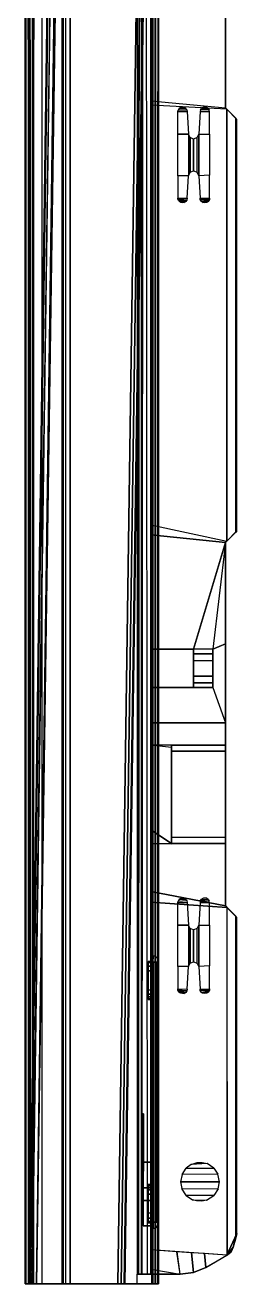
# Model space of a CAD drawing. Header units: inches. Extents: x 0 to 232, y 0 to 395.
# Drawn here: x 0 to 33.3, y 0 to 197.4 of the extents above; entities that cross this region are included whole.
import ezdxf

# ---------------------------------------------------------------- set-up
doc = ezdxf.new("R2010")
doc.units = ezdxf.units.IN
doc.header["$MEASUREMENT"] = 0
doc.layers.add('Layer1', color=4, linetype='CONTINUOUS')

msp = doc.modelspace()

# ---------------------------------------------------------------- linework, layer by layer
at = {"layer": 'Layer1'}
for p, q in [((15.67, 0, 329.05), (0.67, 0, 329.05)), ((0.67, 0, 329.05), (0.67, 0, 346.85)), ((0.67, 0, 346.85), (15.67, 0, 346.85)), ((15.67, 0, 346.85), (15.67, 0, 329.05))]:
    msp.add_line(p, q, dxfattribs=at)
for points in [[(0, 390.2, 6.95), (0, 390.2, 0.65), (0, 0, 0.65), (0, 0, 6.95)], [(0, 0, 0.65), (0.18, 0, 0.21), (0.19, 390.2, 0.19), (0, 390.2, 0.65)], [(0.19, 390.2, 0.19), (0.44, 390.2, 0.03), (0.5, 0, 0.02), (0.18, 0, 0.21)], [(0.5, 0, 0.02), (0.87, 0, 0.04), (0.8, 390.2, 0.02), (0.44, 390.2, 0.03)], [(0.64, 390.2, 34.67), (5.84, 390.2, 186.2), (5.84, 0, 186.2), (0.64, 0, 34.87)], [(0.82, 0, 347.4), (0.67, 0, 346.85), (6.07, 390.4, 346.85), (6.22, 390.4, 347.4)], [(6.07, 390.4, 346.85), (6.07, 390.4, 329.05), (0.67, 0, 329.05), (0.67, 0, 346.85)], [(6.21, 390.4, 328.5), (6.07, 390.4, 329.05), (0.67, 0, 329.05), (0.82, 0, 328.51)], [(0.8, 390.2, 0.02), (1.12, 390.2, 0.2), (1.11, 0, 0.19), (0.87, 0, 0.04)], [(6.61, 390.4, 347.8), (6.22, 390.4, 347.4), (0.82, 0, 347.4), (1.18, 0, 347.78)], [(1.01, 0, 328.25), (0.82, 0, 328.51), (6.21, 390.4, 328.5), (6.61, 390.4, 328.1)], [(7.17, 390.4, 327.95), (6.61, 390.4, 328.1), (1.01, 0, 328.25), (1.77, 0, 327.95)], [(1.11, 0, 0.19), (1.3, 0, 0.65), (1.3, 390.2, 0.65), (1.12, 390.2, 0.2)], [(1.77, 0, 347.95), (1.18, 0, 347.78), (6.61, 390.4, 347.8), (7.17, 390.4, 347.95)], [(1.35, 390.2, 6.95), (1.3, 390.2, 0.64), (1.3, 0, 0.64), (1.3, 0, 6.95)], [(1.3, 0, 6.95), (2.7, 0, 6.95), (2.7, 390.2, 6.95), (1.35, 390.2, 6.95)], [(6, 0, 190.94), (5.84, 0, 186.2), (5.84, 390.2, 186.2), (6, 390.2, 190.94)], [(6.34, 0, 191.69), (6, 0, 190.94), (6, 390.2, 190.94), (6.34, 390.2, 191.69)], [(7.1, 390.2, 192), (6.34, 390.2, 191.69), (6.34, 0, 191.69), (7.1, 0, 192)], [(18.3, 379, 24), (18.3, 379, 9.8), (18.3, 1.5, 9.8), (18.3, 1.5, 24)], [(19.97, 374, 347.95), (7.17, 374, 347.95), (1.77, 0, 347.95), (14.57, 0, 347.95)], [(1.77, 0, 327.95), (14.57, 0, 327.95), (19.97, 374, 327.95), (7.28, 374, 327.95)], [(19.9, 374, 192), (7.1, 373.95, 192), (7.1, 0, 192), (19.9, 0, 192)], [(14.57, 0, 347.95), (15.13, 0, 347.8), (20.52, 374, 347.8), (19.97, 374, 347.95)], [(15.12, 0, 328.1), (14.57, 0, 327.95), (19.97, 374, 327.95), (20.5, 374, 328.09)], [(20.5, 374, 328.09), (20.92, 374, 328.5), (15.52, 0, 328.5), (15.12, 0, 328.1)], [(20.52, 374, 347.8), (20.92, 374, 347.4), (15.52, 0, 347.4), (15.13, 0, 347.8)], [(15.52, 0, 347.4), (15.67, 0, 346.85), (21.07, 374, 346.85), (20.92, 374, 347.4)], [(15.52, 0, 328.5), (15.67, 0, 329.05), (21.07, 374, 329.05), (20.92, 374, 328.5)], [(21.07, 374, 346.85), (21.07, 374, 329.05), (15.67, 0, 329.05), (15.67, 0, 346.85)], [(20.1, 374, 24), (18.3, 374, 24), (18.3, 1.5, 24), (20.1, 1.5, 24)], [(19.9, 0, 192), (20.45, 0, 191.85), (20.45, 374, 191.85), (19.9, 374, 192)], [(20.55, 374, 24.12), (20.1, 374, 24), (20.1, 0, 24), (20.54, 0, 24.12)], [(20.45, 374, 191.85), (20.85, 374, 191.45), (20.84, 0, 191.47), (20.45, 0, 191.85)], [(20.86, 0, 24.43), (20.54, 0, 24.12), (20.55, 374, 24.12), (20.88, 374, 24.45)], [(20.84, 0, 191.47), (21, 0, 190.9), (21, 374, 190.9), (20.85, 374, 191.45)], [(21, 374, 24.9), (20.88, 374, 24.45), (20.86, 0, 24.43), (21, 0, 24.9)], [(21, 0, 24.9), (21, 374, 24.9), (21, 374, 190.9), (21, 0, 190.9)], [(18.3, 369.5, 7.6), (17.6, 369.5, 7.6), (17.6, 1.5, 7.6), (18.3, 1.5, 7.6)], [(18, 369.5, 6.71), (17.6, 369.5, 7.6), (17.6, 1.5, 7.6), (17.82, 1.5, 6.9)], [(18, 369.5, 6.71), (17.82, 1.5, 6.9), (18.43, 1.5, 6.46), (18.61, 369.5, 6.42)], [(18.3, 1.5, 7.6), (18.3, 1.5, 9.8), (18.3, 369.5, 9.8), (18.3, 369.5, 7.6)], [(19.18, 1.5, 6.46), (18.43, 1.5, 6.46), (18.61, 369.5, 6.42), (18.93, 369.5, 6.41)], [(19.77, 369.5, 6.9), (18.93, 369.5, 6.41), (19.18, 1.5, 6.46), (19.77, 1.5, 6.9)], [(31.5, 218.5, 7.6), (19.77, 219.19, 6.9), (19.77, 185.5, 6.9), (31.5, 184.37, 7.6)], [(31.5, 219.06, 7.6), (31.5, 218.73, 6.9), (31.5, 184.37, 6.9), (31.5, 184.37, 7.6)], [(31.71, 184.16, 7.6), (19.77, 184.8, 6.9), (19.77, 185.5, 6.9), (31.5, 184.37, 7.6)], [(31.71, 184.16, 7.6), (19.77, 184.8, 6.9), (19.77, 119.02, 6.9), (31.71, 116.46, 7.6)], [(25.43, 184.08, 7.6), (25.5, 183.79, 7.6), (24, 183.75, 7.6), (24.05, 184.02, 7.6)], [(25.7, 180.25, 7.6), (24, 180.25, 7.6), (24, 183.75, 7.6), (25.5, 183.79, 7.6)], [(25.26, 184.3, 7.6), (24.22, 184.28, 7.6), (24.05, 184.02, 7.6), (25.43, 184.08, 7.6)], [(25.26, 184.3, 7.6), (24.96, 184.47, 7.6), (24.55, 184.47, 7.6), (24.22, 184.28, 7.6)], [(29, 183.75, 7.6), (27.5, 183.79, 7.6), (27.3, 180.25, 7.6), (29, 180.25, 7.6)], [(27.58, 184.08, 7.6), (27.5, 183.79, 7.6), (29, 183.75, 7.6), (28.96, 184, 7.6)], [(27.74, 184.3, 7.6), (28.78, 184.28, 7.6), (28.96, 184, 7.6), (27.58, 184.08, 7.6)], [(28.78, 184.28, 7.6), (28.5, 184.46, 7.6), (28.07, 184.48, 7.6), (27.74, 184.3, 7.6)], [(31.5, 184.37, 6.9), (31.59, 184.28, 6.9), (31.71, 184.16, 7.6), (31.5, 184.37, 7.6)], [(31.71, 184.16, 7.6), (33.3, 182.57, 7.02), (33.06, 182.81, 6.36), (31.59, 184.28, 6.9)], [(31.71, 184.16, 7.6), (31.71, 116.46, 7.6), (33.3, 118.05, 7.02), (33.3, 182.57, 7.02)], [(33.3, 182.57, 7.02), (33.06, 182.81, 6.36), (33.06, 117.81, 6.36), (33.3, 118.05, 7.02)], [(25.7, 180.25, 7.6), (25.7, 173.75, 7.6), (24, 173.75, 7.6), (24, 180.25, 7.6)], [(25.95, 179.72, 7.6), (25.7, 180.25, 7.6), (25.7, 173.75, 7.6), (25.95, 174.28, 7.6)], [(25.95, 174.28, 7.6), (26.5, 174.5, 7.6), (26.5, 179.5, 7.6), (25.95, 179.72, 7.6)], [(27.05, 179.72, 7.6), (26.5, 179.5, 7.6), (26.5, 174.5, 7.6), (27.05, 174.28, 7.6)], [(27.3, 173.75, 7.6), (27.05, 174.28, 7.6), (27.05, 179.72, 7.6), (27.3, 180.25, 7.6)], [(27.3, 173.75, 7.6), (27.3, 180.25, 7.6), (29, 180.25, 7.6), (29, 173.84, 7.6)], [(25.7, 173.75, 7.6), (24, 173.75, 7.6), (24, 170.25, 7.6), (25.5, 170.21, 7.6)], [(27.5, 170.21, 7.6), (29, 170.25, 7.6), (29, 173.84, 7.6), (27.3, 173.75, 7.6)], [(25.5, 170.21, 7.6), (25.43, 169.93, 7.6), (24.03, 170.05, 7.6), (24, 170.25, 7.6)], [(25.43, 169.93, 7.6), (25.26, 169.7, 7.6), (24.11, 169.87, 7.6), (24.03, 170.05, 7.6)], [(25.26, 169.7, 7.6), (24.99, 169.54, 7.6), (24.26, 169.68, 7.6), (24.11, 169.87, 7.6)], [(29, 170.25, 7.6), (28.97, 170.03, 7.6), (27.54, 170, 7.6), (27.5, 170.21, 7.6)], [(27.74, 169.7, 7.6), (27.54, 170, 7.6), (28.97, 170.03, 7.6), (28.9, 169.87, 7.6)], [(28.9, 169.87, 7.6), (28.78, 169.72, 7.6), (27.95, 169.56, 7.6), (27.74, 169.7, 7.6)], [(24.99, 169.54, 7.6), (24.75, 169.5, 7.6), (24.46, 169.56, 7.6), (24.26, 169.68, 7.6)], [(28.78, 169.72, 7.6), (28.57, 169.57, 7.6), (28.25, 169.5, 7.6), (27.95, 169.56, 7.6)], [(31.71, 116.46, 7.6), (31.5, 116.25, 7.6), (19.77, 117.44, 6.9), (19.77, 119.02, 6.9)], [(26.5, 99.5, 6.9), (19.77, 99.5, 6.9), (19.77, 117.44, 6.9), (31.5, 116.25, 7.6)], [(31.5, 116.25, 7.6), (31.71, 116.46, 7.6), (31.59, 116.33, 6.9), (31.5, 116.25, 6.9)], [(31.71, 116.46, 7.6), (33.3, 118.05, 7.02), (33.06, 117.81, 6.36), (31.59, 116.33, 6.9)], [(31.5, 116.25, 7.6), (29.5, 99.5, 6.9), (26.5, 99.5, 6.9)], [(29.5, 99.5, 6.9), (31.5, 100.34, 7.6), (31.5, 116.25, 7.6)], [(31.5, 116.25, 7.6), (31.5, 116.25, 6.9), (31.5, 84.77, 6.9), (31.5, 84.44, 7.6)], [(26.5, 93.5, 6.9), (19.77, 93.5, 6.9), (19.77, 99.5, 6.9), (26.5, 99.5, 6.9)], [(26.5, 98.76, 6.9), (26.5, 99.5, 6.9), (26.5, 98.76, 6.1)], [(26.5, 93.5, 6.9), (29.5, 93.5, 6.9), (29.5, 99.5, 6.9), (26.5, 99.5, 6.9)], [(29.5, 98.76, 6.1), (29.5, 99.5, 6.9), (26.5, 99.5, 6.9), (26.5, 98.76, 6.1)], [(26.5, 97.71, 5.8), (26.5, 98.76, 6.1), (26.5, 98.76, 6.9), (26.5, 97.72, 6.89)], [(26.5, 98.76, 6.1), (26.5, 97.71, 5.8), (29.5, 97.71, 5.8), (29.5, 98.76, 6.1)], [(29.5, 93.5, 6.9), (31.5, 87.98, 7.6), (31.5, 100.34, 7.6), (29.5, 99.5, 6.9)], [(29.5, 98.76, 6.9), (29.5, 99.5, 6.9), (29.5, 98.76, 6.1)], [(29.5, 98.76, 6.1), (29.5, 97.71, 5.8), (29.5, 97.71, 6.9), (29.5, 98.76, 6.9)], [(26.5, 95.29, 5.8), (26.5, 95.29, 6.9), (26.5, 97.72, 6.9), (26.5, 97.71, 5.8)], [(26.5, 95.29, 5.8), (26.5, 97.71, 5.8), (29.5, 97.71, 5.8), (29.5, 95.29, 5.8)], [(29.5, 95.29, 5.8), (29.5, 97.71, 5.8), (29.5, 97.71, 6.9), (29.5, 95.29, 6.9)], [(26.5, 95.29, 5.8), (26.5, 94.24, 6.1), (26.5, 94.24, 6.9), (26.5, 95.29, 6.9)], [(26.5, 94.24, 6.1), (26.5, 95.29, 5.8), (29.5, 95.29, 5.8), (29.5, 94.24, 6.1)], [(29.5, 94.24, 6.1), (29.5, 95.29, 5.8), (29.5, 95.29, 6.9), (29.5, 94.24, 6.9)], [(31.5, 87.98, 7.6), (19.77, 87.98, 6.9), (19.77, 93.5, 6.9), (29.5, 93.5, 6.9)], [(26.5, 94.24, 6.9), (26.5, 93.5, 6.9), (26.5, 94.24, 6.1)], [(26.5, 93.5, 6.9), (26.5, 94.24, 6.1), (29.5, 94.24, 6.1), (29.5, 93.5, 6.9)], [(29.5, 94.24, 6.9), (29.5, 93.5, 6.9), (29.5, 94.24, 6.1)], [(31.5, 84.44, 7.6), (19.77, 84.5, 6.9), (19.77, 87.98, 6.9), (31.5, 87.98, 7.6)], [(23, 84.44, 7.6), (19.77, 84.5, 6.9), (23, 84.12, 7.22)], [(23, 69.06, 7.6), (19.77, 71.16, 6.9), (19.77, 84.5, 6.9), (23, 84.5, 7.6)], [(23, 83.52, 6.5), (23, 84.44, 7.6), (31.5, 84.44, 7.6), (31.5, 83.52, 6.5)], [(23, 69.06, 7.6), (23, 69.98, 6.5), (23, 83.52, 6.5), (23, 84.44, 7.6)], [(23, 69.98, 6.5), (23, 83.52, 6.5), (31.5, 83.52, 6.5), (31.5, 69.98, 6.5)], [(31.5, 84.44, 7.6), (31.5, 83.52, 6.5), (31.5, 83.84, 5.8), (31.5, 84.77, 6.9)], [(31.5, 83.52, 6.5), (31.5, 83.84, 5.8), (31.5, 69.66, 5.8), (31.5, 69.98, 6.5)], [(23, 69.06, 7.6), (23.06, 69.01, 7.1), (19.77, 69.01, 6.9), (19.77, 71.16, 6.9)], [(23, 69.98, 6.5), (23, 69.06, 7.6), (31.5, 69.06, 7.6), (31.5, 69.98, 6.5)], [(31.5, 69.06, 7.6), (31.5, 68.73, 6.9), (31.5, 69.66, 5.8), (31.5, 69.98, 6.5)], [(31.5, 59.25, 7.6), (19.77, 61.54, 6.9), (19.77, 68.99, 6.9), (31.5, 69.06, 7.6)], [(23, 69.06, 7.6), (23.06, 69.01, 7.1), (31.5, 69.06, 7.6), (23, 69.06, 7.6)], [(31.5, 69.06, 7.6), (31.5, 68.73, 6.9), (31.5, 59.25, 6.9), (31.5, 59.25, 7.6)], [(31.71, 59.02, 7.6), (19.77, 59.84, 6.9), (19.77, 61.54, 6.9), (31.5, 59.25, 7.6)], [(31.71, 59.02, 7.6), (31.76, 4.51, 7.58), (19.77, 5.31, 6.9), (19.77, 59.84, 6.9)], [(25.43, 60.08, 7.6), (25.5, 59.79, 7.6), (24, 59.75, 7.6), (24.05, 60.02, 7.6)], [(25.7, 56.25, 7.6), (24, 56.25, 7.6), (24, 59.75, 7.6), (25.5, 59.79, 7.6)], [(25.26, 60.3, 7.6), (24.22, 60.28, 7.6), (24.05, 60.02, 7.6), (25.43, 60.08, 7.6)], [(25.26, 60.3, 7.6), (24.96, 60.47, 7.6), (24.55, 60.47, 7.6), (24.22, 60.28, 7.6)], [(29, 59.75, 7.6), (27.5, 59.79, 7.6), (27.3, 56.25, 7.6), (29, 56.25, 7.6)], [(27.58, 60.08, 7.6), (27.5, 59.79, 7.6), (29, 59.75, 7.6), (28.96, 60, 7.6)], [(27.74, 60.3, 7.6), (28.78, 60.28, 7.6), (28.96, 60, 7.6), (27.58, 60.08, 7.6)], [(28.78, 60.28, 7.6), (28.5, 60.46, 7.6), (28.07, 60.48, 7.6), (27.74, 60.3, 7.6)], [(31.71, 59.04, 7.6), (31.59, 59.16, 6.9), (31.5, 59.25, 6.9), (31.5, 59.25, 7.6)], [(33.3, 57.45, 7.02), (33.06, 57.69, 6.36), (31.59, 59.16, 6.9), (31.72, 59.03, 7.6)], [(33.3, 57.45, 7.02), (31.71, 59.04, 7.6), (31.71, 4.48, 7.6), (33.3, 7.87, 7.02)], [(33.3, 7.87, 7.02), (33.3, 57.45, 7.02), (33.06, 57.69, 6.36), (33.06, 6.98, 6.36)], [(25.7, 56.25, 7.6), (25.7, 49.75, 7.6), (24, 49.75, 7.6), (24, 56.25, 7.6)], [(25.95, 55.72, 7.6), (25.7, 56.25, 7.6), (25.7, 49.75, 7.6), (25.95, 50.28, 7.6)], [(25.95, 50.28, 7.6), (26.5, 50.5, 7.6), (26.5, 55.5, 7.6), (25.95, 55.72, 7.6)], [(27.05, 55.72, 7.6), (26.5, 55.5, 7.6), (26.5, 50.5, 7.6), (27.05, 50.28, 7.6)], [(27.3, 49.75, 7.6), (27.05, 50.28, 7.6), (27.05, 55.72, 7.6), (27.3, 56.25, 7.6)], [(27.3, 49.75, 7.6), (27.3, 56.25, 7.6), (29, 56.25, 7.6), (29, 49.84, 7.6)], [(20.15, 51.44, 47.34), (19.85, 51.44, 47.34), (19.85, 51.44, 66.14), (20.15, 51.44, 66.14)], [(20.15, 51.31, 66.63), (20.15, 51.44, 66.14), (19.85, 51.44, 66.14), (19.85, 51.31, 66.63)], [(20.15, 51.32, 46.85), (20.15, 51.44, 47.34), (19.85, 51.44, 47.34), (19.85, 51.31, 46.85)], [(20.15, 50.95, 46.49), (20.15, 51.32, 46.85), (19.85, 51.31, 46.85), (19.85, 50.95, 46.49)], [(19.85, 50.95, 66.99), (19.85, 51.31, 66.63), (20.15, 51.31, 66.63), (20.15, 50.96, 66.99)], [(20.55, 51.34, 66.14), (20.15, 51.44, 66.14), (20.15, 51.44, 47.34), (20.55, 51.34, 47.34)], [(20.84, 51.04, 47.34), (20.55, 51.34, 47.34), (20.55, 51.34, 66.14), (20.84, 51.05, 66.14)], [(19.85, 50.56, 44.84), (19.35, 50.56, 44.84), (19.35, 44.56, 44.84), (19.85, 44.56, 44.84)], [(19.85, 50.56, 46.84), (19.35, 50.56, 46.84), (19.35, 50.56, 44.84), (19.85, 50.56, 44.84)], [(19.35, 50.36, 47.59), (19.35, 50.56, 46.84), (19.85, 50.56, 46.84), (19.85, 50.36, 47.58)], [(19.35, 49.82, 48.13), (19.35, 50.36, 47.59), (19.85, 50.36, 47.58), (19.85, 49.82, 48.13)], [(19.35, 49.08, 48.34), (19.35, 49.82, 48.13), (19.85, 49.82, 48.13), (19.85, 49.06, 48.34)], [(20.15, 50.96, 66.99), (19.85, 50.95, 66.99), (19.85, 50.46, 67.12), (20.15, 50.46, 67.12)], [(20.15, 50.46, 46.35), (20.15, 50.95, 46.49), (19.85, 50.95, 46.49), (19.85, 50.46, 46.35)], [(19.85, 44.56, 46.35), (19.85, 44.56, 44.84), (19.85, 50.56, 44.84), (19.85, 50.56, 46.36)], [(20.15, 50.46, 67.12), (19.85, 50.46, 67.12), (19.85, 9.66, 67.12), (20.15, 9.66, 67.12)], [(20.15, 9.66, 46.35), (19.85, 9.66, 46.35), (19.85, 50.46, 46.35), (20.15, 50.46, 46.35)], [(20.55, 9.66, 67.01), (20.15, 9.66, 67.12), (20.15, 50.46, 67.12), (20.55, 50.46, 67.01)], [(20.55, 50.46, 46.46), (20.15, 50.46, 46.35), (20.15, 9.66, 46.35), (20.55, 9.66, 46.46)], [(20.84, 50.46, 66.72), (20.55, 50.46, 67.01), (20.55, 9.66, 67.01), (20.84, 9.66, 66.72)], [(20.84, 9.66, 46.75), (20.55, 9.66, 46.46), (20.55, 50.46, 46.46), (20.84, 50.46, 46.75)], [(20.95, 50.64, 66.14), (20.84, 51.05, 66.14), (20.84, 51.04, 47.34), (20.95, 50.64, 47.34)], [(20.95, 9.66, 66.32), (20.84, 9.66, 66.72), (20.84, 50.46, 66.72), (20.95, 50.46, 66.32)], [(20.95, 50.46, 47.15), (20.84, 50.46, 46.75), (20.84, 9.66, 46.75), (20.95, 9.66, 47.15)], [(20.95, 50.46, 66.32), (20.95, 50.46, 47.15), (20.95, 50.64, 47.34), (20.95, 50.64, 66.14)], [(20.95, 50.46, 66.32), (20.95, 50.56, 66.29), (20.95, 50.62, 66.23), (20.95, 50.64, 66.14)], [(20.95, 50.64, 47.34), (20.95, 50.62, 47.24), (20.95, 50.55, 47.18), (20.95, 50.46, 47.15)], [(20.95, 9.66, 66.32), (20.95, 9.66, 47.15), (20.95, 50.46, 47.15), (20.95, 50.46, 66.32)], [(25.7, 49.75, 7.6), (24, 49.75, 7.6), (24, 46.25, 7.6), (25.5, 46.21, 7.6)], [(27.5, 46.21, 7.6), (29, 46.25, 7.6), (29, 49.84, 7.6), (27.3, 49.75, 7.6)], [(19.85, 46.06, 48.34), (19.35, 46.06, 48.34), (19.35, 49.06, 48.34), (19.85, 49.06, 48.34)], [(19.35, 46.06, 48.34), (19.35, 45.43, 48.19), (19.85, 45.42, 48.19), (19.85, 46.06, 48.34)], [(19.35, 45.43, 48.19), (19.35, 45, 47.9), (19.85, 45, 47.9), (19.86, 45.42, 48.19)], [(25.5, 46.21, 7.6), (25.43, 45.93, 7.6), (24.03, 46.05, 7.6), (24, 46.25, 7.6)], [(25.43, 45.93, 7.6), (25.26, 45.7, 7.6), (24.11, 45.87, 7.6), (24.03, 46.05, 7.6)], [(25.26, 45.7, 7.6), (24.99, 45.54, 7.6), (24.26, 45.68, 7.6), (24.11, 45.87, 7.6)], [(24.99, 45.54, 7.6), (24.75, 45.5, 7.6), (24.46, 45.56, 7.6), (24.26, 45.68, 7.6)], [(29, 46.25, 7.6), (28.97, 46.03, 7.6), (27.54, 46, 7.6), (27.5, 46.21, 7.6)], [(27.74, 45.7, 7.6), (27.54, 46, 7.6), (28.97, 46.03, 7.6), (28.9, 45.87, 7.6)], [(28.9, 45.87, 7.6), (28.78, 45.72, 7.6), (27.95, 45.56, 7.6), (27.74, 45.7, 7.6)], [(28.78, 45.72, 7.6), (28.57, 45.57, 7.6), (28.25, 45.5, 7.6), (27.95, 45.56, 7.6)], [(19.35, 45, 47.9), (19.35, 44.71, 47.48), (19.85, 44.71, 47.48), (19.85, 45, 47.9)], [(19.35, 44.71, 47.48), (19.35, 44.56, 46.84), (19.85, 44.56, 46.84), (19.85, 44.71, 47.48)], [(19.85, 44.56, 44.84), (19.85, 44.56, 46.84), (19.35, 44.56, 46.84), (19.35, 44.56, 44.84)], [(20.95, 23.33, 65.64), (20.95, 23.33, 64.14), (20.95, 36.79, 64.14), (20.95, 36.79, 65.64)], [(20.95, 23.33, 64.14), (20.95, 23.49, 63.53), (20.95, 36.63, 63.52), (20.95, 36.79, 64.14)], [(20.95, 36.63, 63.52), (20.95, 36.18, 63.07), (20.95, 23.94, 63.07), (20.95, 23.49, 63.53)], [(20.95, 23.94, 63.07), (20.95, 24.56, 62.91), (20.95, 35.56, 62.91), (20.95, 36.18, 63.07)], [(20.95, 36.04, 61.66), (20.95, 36.07, 61.59), (20.95, 35.57, 61.58), (20.95, 35.59, 61.65)], [(20.95, 36.07, 61.59), (20.95, 36.07, 61.53), (20.95, 35.56, 61.53), (20.95, 35.57, 61.58)], [(20.95, 35.57, 61.53), (20.95, 35.58, 61.44), (20.95, 36.06, 61.45), (20.95, 36.07, 61.53)], [(20.95, 35.58, 61.44), (20.95, 35.64, 61.35), (20.95, 36, 61.35), (20.95, 36.06, 61.45)], [(20.95, 35.64, 61.71), (20.95, 35.59, 61.65), (20.95, 36.04, 61.66), (20.95, 36, 61.71)], [(20.95, 35.64, 61.71), (20.95, 36, 61.71), (20.95, 35.91, 61.77), (20.95, 35.76, 61.77)], [(20.95, 35.64, 61.35), (20.95, 35.74, 61.29), (20.95, 35.95, 61.31), (20.95, 36, 61.35)], [(20.95, 35.95, 61.31), (20.95, 35.88, 61.28), (20.95, 35.81, 61.27), (20.95, 35.74, 61.29)], [(20.95, 34.53, 60.09), (20.95, 34.58, 60.02), (20.95, 35.61, 60.25), (20.95, 35.5, 60.59)], [(20.95, 35.6, 60.16), (20.95, 34.6, 59.93), (20.95, 34.58, 60.02), (20.95, 35.61, 60.25)], [(20.95, 34.6, 59.93), (20.95, 34.59, 59.87), (20.95, 35.58, 60.07), (20.95, 35.6, 60.16)], [(20.95, 34.16, 58.64), (20.95, 34.59, 59.87), (20.95, 35.58, 60.07), (20.95, 35.08, 58.64)], [(20.95, 34.45, 60.13), (20.95, 34.53, 60.09), (20.95, 35.5, 60.59), (20.95, 35.21, 60.79)], [(20.95, 34.35, 60.13), (20.95, 34.45, 60.13), (20.95, 35.21, 60.79), (20.95, 34.89, 60.83)], [(20.95, 34.17, 60.04), (20.95, 34.35, 60.13), (20.95, 34.89, 60.83), (20.95, 34.57, 60.75)], [(20.95, 34.07, 59.88), (20.95, 34.17, 60.04), (20.95, 34.57, 60.75), (20.95, 34.35, 60.65)], [(20.95, 34.07, 59.88), (20.95, 34.35, 60.65), (20.95, 34.14, 60.53), (20.95, 33.98, 59.88)], [(20.95, 34.13, 60.52), (20.95, 34.14, 60.53), (20.95, 33.98, 59.88), (20.95, 33.95, 59.88)], [(20.95, 34.1, 60.54), (20.95, 34.13, 60.52), (20.95, 33.95, 59.88), (20.95, 33.92, 59.88)], [(20.95, 34.1, 60.54), (20.95, 33.14, 59.94), (20.95, 33.14, 59.98), (20.95, 33.89, 60.77)], [(20.95, 34.1, 60.54), (20.95, 33.92, 59.88), (20.95, 33.13, 59.91), (20.95, 33.14, 59.94)], [(20.95, 33.63, 58.64), (20.95, 34.07, 59.88), (20.95, 33.13, 59.91), (20.95, 32.68, 58.64)], [(20.95, 33.89, 60.77), (20.95, 33.14, 59.98), (20.95, 33.13, 60.06), (20.95, 33.6, 60.85)], [(20.95, 33.08, 60.13), (20.95, 33.13, 60.06), (20.95, 33.59, 60.85), (20.95, 33.35, 60.83)], [(20.95, 32.98, 60.16), (20.95, 33.08, 60.13), (20.95, 33.35, 60.83), (20.95, 33.13, 60.75)], [(20.95, 32.87, 60.15), (20.95, 32.98, 60.16), (20.95, 33.13, 60.75), (20.95, 32.99, 60.69)], [(20.95, 32.73, 60.07), (20.95, 32.87, 60.15), (20.95, 32.99, 60.69), (20.95, 32.84, 60.61)], [(20.95, 32.01, 60.77), (20.95, 32.85, 60.77), (20.95, 32.17, 58.64), (20.95, 31.26, 58.64)], [(20.95, 32.85, 60.77), (20.95, 32.82, 60.63), (20.95, 32.81, 60.65)], [(20.95, 32.82, 60.62), (20.95, 32.84, 60.61), (20.95, 32.73, 60.07), (20.95, 32.63, 59.94)], [(20.95, 32.62, 59.94), (20.95, 32.82, 60.62), (20.95, 32.81, 60.65)], [(20.95, 32.81, 60.65), (20.95, 32.81, 60.65), (20.95, 32.59, 59.95), (20.95, 32.63, 59.94)], [(20.95, 32.62, 59.94), (20.95, 32.59, 59.95), (20.95, 32.17, 58.64)], [(20.95, 31.06, 58.64), (20.95, 30.23, 58.64), (20.95, 30.93, 60.77), (20.95, 31.81, 60.77)], [(20.95, 30.48, 59.53), (20.95, 30.93, 60.77), (20.95, 30.52, 59.52)], [(20.95, 30.48, 59.53), (20.95, 30.32, 59.35), (20.95, 30.45, 59.31), (20.95, 30.52, 59.52)], [(20.95, 30.23, 58.64), (20.95, 30.42, 59.32), (20.95, 30.45, 59.31)], [(20.95, 30.23, 58.8), (20.95, 30.27, 58.79), (20.95, 30.42, 59.32), (20.95, 30.32, 59.35)], [(20.95, 28.95, 59.32), (20.95, 29.91, 59.6), (20.95, 30.34, 60.77), (20.95, 29.48, 60.77)], [(20.95, 30.23, 58.8), (20.95, 30.32, 59.35), (20.95, 30.07, 59.26), (20.95, 29.97, 58.65)], [(20.95, 30.27, 58.76), (20.95, 30.26, 58.79), (20.95, 30.27, 58.79)], [(20.95, 29.09, 58.68), (20.95, 30.07, 59.26), (20.95, 29.98, 59.27), (20.95, 29.02, 58.74)], [(20.95, 30.07, 59.26), (20.95, 29.2, 58.61), (20.95, 29.09, 58.68)], [(20.95, 29.32, 58.57), (20.95, 30.07, 59.26), (20.95, 29.2, 58.61)], [(20.95, 29.69, 58.57), (20.95, 30.07, 59.26), (20.95, 29.32, 58.57)], [(20.95, 29.97, 58.65), (20.95, 30.07, 59.26), (20.95, 29.69, 58.57)], [(20.95, 29.98, 59.27), (20.95, 29.02, 58.74), (20.95, 28.98, 58.82), (20.95, 29.92, 59.33)], [(20.95, 28.98, 58.82), (20.95, 29.92, 59.33), (20.95, 29.88, 59.46), (20.95, 28.92, 59.07)], [(20.95, 29.88, 59.46), (20.95, 28.92, 59.07), (20.95, 28.95, 59.32), (20.95, 29.91, 59.6)], [(20.95, 27.61, 58.64), (20.95, 28.52, 58.64), (20.95, 29.57, 61.64), (20.95, 28.66, 61.64)], [(20.95, 27.92, 60.17), (20.95, 27, 59.95), (20.95, 27, 59.96), (20.95, 27.85, 60.51)], [(20.95, 27.83, 59.7), (20.95, 27, 59.93), (20.95, 27, 59.95), (20.95, 27.92, 60.17)], [(20.95, 27.85, 60.51), (20.95, 27, 59.96), (20.95, 26.99, 60.02), (20.95, 27.63, 60.78)], [(20.95, 27.83, 59.7), (20.95, 27.62, 59.28), (20.95, 27, 59.93)], [(18.3, 26.65, 13.61), (18.3, 26.65, 17.59), (18.3, 17.65, 17.6), (18.3, 17.65, 13.6)], [(18.3, 26.65, 17.59), (18.6, 26.65, 17.59), (18.6, 26.65, 13.61), (18.3, 26.65, 13.61)], [(18.3, 17.65, 17.6), (18.6, 17.65, 17.6), (18.6, 26.65, 17.59), (18.3, 26.65, 17.59)], [(18.3, 26.65, 13.6), (18.6, 26.65, 13.6), (18.6, 17.65, 13.61), (18.3, 17.65, 13.6)], [(18.6, 17.65, 13.6), (18.6, 17.65, 17.6), (18.6, 26.65, 17.59), (18.6, 26.65, 13.61)], [(20.95, 27.63, 60.78), (20.95, 26.99, 60.02), (20.95, 26.97, 60.07), (20.95, 27.4, 60.87)], [(20.95, 27.3, 58.89), (20.95, 27.62, 59.28), (20.95, 27, 59.93), (20.95, 26.94, 59.66)], [(20.95, 27.4, 60.87), (20.95, 26.97, 60.07), (20.95, 26.93, 60.13), (20.95, 27.15, 60.88)], [(20.95, 27.11, 58.76), (20.95, 27.3, 58.89), (20.95, 26.94, 59.66), (20.95, 26.77, 59.43)], [(20.95, 26.78, 60.22), (20.95, 26.93, 60.13), (20.95, 27.15, 60.88), (20.95, 26.87, 60.81)], [(20.95, 26.86, 58.63), (20.95, 27.11, 58.76), (20.95, 26.77, 59.43), (20.95, 26.63, 59.32)], [(20.95, 25.77, 58.64), (20.95, 26.88, 61.64), (20.95, 25.96, 61.64), (20.95, 24.91, 58.64)], [(20.95, 26.64, 60.22), (20.95, 26.78, 60.22), (20.95, 26.87, 60.81), (20.95, 26.67, 60.72)], [(20.95, 26.46, 59.27), (20.95, 26.63, 59.32), (20.95, 26.86, 58.63), (20.95, 26.57, 58.57)], [(20.95, 26.51, 60.16), (20.95, 26.64, 60.22), (20.95, 26.67, 60.72), (20.95, 26.6, 60.69)], [(20.95, 26.37, 60.05), (20.95, 26.51, 60.16), (20.95, 26.6, 60.69), (20.95, 26.59, 60.68)], [(20.95, 26.23, 59.86), (20.95, 26.37, 60.05), (20.95, 26.59, 60.68), (20.95, 26.55, 60.73)], [(20.95, 26.28, 58.58), (20.95, 26.57, 58.57), (20.95, 26.46, 59.27), (20.95, 26.3, 59.27)], [(20.95, 26.18, 59.37), (20.95, 26.3, 59.28), (20.95, 26.28, 58.58), (20.95, 26.06, 58.66)], [(20.95, 25.89, 58.82), (20.95, 26.06, 58.66), (20.95, 26.18, 59.37), (20.95, 26.13, 59.53)], [(20.95, 26.14, 59.63), (20.95, 26.13, 59.53), (20.95, 25.89, 58.82), (20.95, 25.84, 58.82)], [(20.95, 25.09, 59.71), (20.95, 25.11, 59.74), (20.95, 25.12, 59.81), (20.95, 25.11, 59.87)], [(20.95, 25.11, 59.74), (20.95, 25.12, 59.77), (20.95, 25.12, 59.78), (20.95, 25.12, 59.81)], [(20.95, 25.02, 59.68), (20.95, 25.09, 59.71), (20.95, 25.11, 59.87), (20.95, 25.1, 59.96)], [(20.95, 25.02, 59.68), (20.95, 24.94, 59.7), (20.95, 25.09, 60.08), (20.95, 25.1, 59.96)], [(20.95, 24.8, 59.83), (20.95, 24.94, 59.7), (20.95, 25.09, 60.08), (20.95, 25.04, 60.48)], [(20.95, 24.75, 59.84), (20.95, 24.8, 59.83), (20.95, 25.04, 60.48), (20.95, 25.03, 60.6)], [(20.95, 24.69, 59.8), (20.95, 24.75, 59.84), (20.95, 25.03, 60.6), (20.95, 25.01, 60.76)], [(20.95, 24.64, 59.81), (20.95, 24.69, 59.8), (20.95, 25.01, 60.76), (20.95, 24.96, 60.84)], [(20.95, 24.96, 60.84), (20.95, 24.88, 60.87), (20.95, 24.55, 59.85), (20.95, 24.64, 59.81)], [(20.95, 24.55, 59.85), (20.95, 24.48, 59.88), (20.95, 24.79, 60.83), (20.95, 24.88, 60.87)], [(20.95, 24.48, 59.88), (20.95, 24.48, 59.94), (20.95, 24.75, 60.79), (20.95, 24.79, 60.83)], [(20.95, 24.48, 59.94), (20.95, 24.45, 59.97), (20.95, 24.67, 60.71), (20.95, 24.75, 60.79)], [(20.95, 24.28, 58.64), (20.95, 24.04, 58.64), (20.95, 24.48, 59.88), (20.95, 24.69, 59.8)], [(20.95, 24.45, 59.97), (20.95, 24.42, 59.98), (20.95, 24.6, 60.64), (20.95, 24.67, 60.71)], [(20.95, 24.2, 59.97), (20.95, 24.25, 60.29), (20.95, 24.6, 60.64), (20.95, 24.42, 59.98)], [(20.95, 24.2, 59.97), (20.95, 24.13, 60), (20.95, 24.15, 60.19), (20.95, 24.25, 60.29)], [(20.95, 24.15, 60.19), (20.95, 24.13, 60.16), (20.95, 24.11, 60.02), (20.95, 24.13, 60)], [(20.95, 24.11, 60.02), (20.95, 24.1, 60.06), (20.95, 24.11, 60.14), (20.95, 24.13, 60.16)], [(20.95, 24.11, 60.14), (20.95, 24.1, 60.11), (20.95, 24.1, 60.07), (20.95, 24.1, 60.06)], [(18.53, 19.05, 65.04), (19.85, 19.05, 65.04), (19.85, 19.05, 66.58), (18.55, 19.05, 66.58)], [(18.53, 19.05, 65.04), (18.55, 19.05, 66.58), (18.55, 9.07, 66.58), (18.55, 9.07, 65.04)], [(19.85, 9.07, 65.04), (18.55, 9.07, 65.04), (18.53, 19.05, 65.04), (19.85, 19.05, 65.04)], [(19.85, 15.07, 66.58), (18.55, 15.07, 66.58), (18.55, 19.05, 66.58), (19.85, 19.05, 66.58)], [(24.67, 17.13, 7.6), (25.34, 18.15, 7.6), (29.66, 18.16, 7.6), (30.31, 17.2, 7.6)], [(29.66, 18.16, 7.6), (28.62, 18.84, 7.6), (26.09, 18.71, 7.6), (25.34, 18.15, 7.6)], [(26.09, 18.71, 7.6), (27.06, 19.02, 7.6), (27.85, 19.03, 7.6), (28.62, 18.84, 7.6)], [(18.3, 17.65, 17.6), (18.6, 17.65, 17.6), (18.6, 17.65, 13.61), (18.3, 17.65, 13.61)], [(24.45, 16, 7.6), (30.55, 16, 7.6), (30.31, 17.2, 7.6), (24.67, 17.13, 7.6)], [(24.45, 16, 7.6), (24.65, 14.92, 7.6), (30.35, 14.9, 7.6), (30.55, 16, 7.6)], [(19.85, 15.07, 67.29), (19.85, 15.07, 66.58), (18.55, 15.07, 66.58), (18.55, 15.07, 67.29)], [(19.85, 15.07, 67.29), (18.55, 15.07, 67.29), (18.55, 13.05, 67.29), (19.85, 13.05, 67.29)], [(18.55, 15.07, 66.58), (18.55, 15.07, 67.29), (18.55, 13.05, 67.29), (18.55, 13.05, 66.58)], [(19.85, 15.56, 46.84), (19.35, 15.56, 46.84), (19.35, 15.56, 44.84), (19.85, 15.56, 44.84)], [(19.85, 15.56, 44.84), (19.35, 15.56, 44.84), (19.35, 9.56, 44.84), (19.85, 9.56, 44.84)], [(19.35, 15.41, 47.49), (19.35, 15.56, 46.84), (19.85, 15.56, 46.84), (19.85, 15.41, 47.49)], [(19.35, 15.12, 47.9), (19.35, 15.41, 47.49), (19.85, 15.41, 47.49), (19.85, 15.12, 47.9)], [(19.35, 14.74, 48.17), (19.35, 15.12, 47.9), (19.85, 15.12, 47.9), (19.85, 14.74, 48.18)], [(19.35, 14.06, 48.34), (19.35, 14.74, 48.17), (19.85, 14.74, 48.18), (19.85, 14.06, 48.34)], [(19.85, 11.06, 48.34), (19.35, 11.06, 48.34), (19.35, 14.06, 48.34), (19.85, 14.06, 48.34)], [(19.85, 15.56, 46.35), (19.85, 15.56, 44.84), (19.85, 9.56, 44.84), (19.85, 9.56, 46.36)], [(30.35, 14.9, 7.6), (29.67, 13.86, 7.6), (25.35, 13.84, 7.6), (24.65, 14.92, 7.6)], [(25.35, 13.84, 7.6), (26.33, 13.19, 7.6), (28.53, 13.13, 7.6), (29.67, 13.86, 7.6)], [(18.55, 13.05, 66.58), (19.85, 13.05, 66.58), (19.85, 9.07, 66.58), (18.55, 9.07, 66.58)], [(19.85, 13.05, 67.29), (19.85, 13.05, 66.58), (18.55, 13.05, 66.58), (18.55, 13.05, 67.29)], [(28.53, 13.13, 7.6), (27.79, 12.96, 7.6), (26.93, 13, 7.6), (26.33, 13.19, 7.6)], [(19.35, 11.06, 48.34), (19.35, 10.32, 48.14), (19.85, 10.32, 48.14), (19.85, 11.06, 48.34)], [(19.35, 10.32, 48.14), (19.35, 9.76, 47.59), (19.85, 9.77, 47.59), (19.85, 10.32, 48.14)], [(19.85, 9.07, 65.04), (19.85, 9.07, 66.58), (18.55, 9.07, 66.58), (18.55, 9.07, 65.04)], [(19.35, 9.76, 47.59), (19.35, 9.56, 46.84), (19.85, 9.56, 46.84), (19.85, 9.77, 47.59)], [(19.85, 9.56, 46.84), (19.35, 9.56, 46.84), (19.35, 9.56, 44.84), (19.85, 9.56, 44.84)], [(20.15, 9.17, 46.48), (20.15, 8.81, 46.84), (19.85, 8.81, 46.85), (19.84, 9.17, 46.49)], [(20.15, 9.66, 46.35), (20.15, 9.17, 46.48), (19.85, 9.17, 46.49), (19.85, 9.67, 46.36)], [(20.15, 9.17, 66.99), (20.15, 9.66, 67.12), (19.85, 9.66, 67.12), (19.85, 9.17, 66.99)], [(20.15, 8.81, 66.63), (20.15, 9.17, 66.99), (19.85, 9.17, 66.99), (19.85, 8.81, 66.63)], [(19.85, 8.81, 66.63), (20.15, 8.81, 66.63), (20.15, 8.68, 66.14), (19.85, 8.68, 66.14)], [(20.15, 8.81, 46.84), (20.15, 8.68, 47.34), (19.85, 8.68, 47.34), (19.85, 8.81, 46.85)], [(20.15, 8.68, 47.34), (19.85, 8.68, 47.34), (19.85, 8.68, 66.14), (20.15, 8.68, 66.14)], [(20.55, 8.79, 66.14), (20.15, 8.68, 66.14), (20.15, 8.68, 47.34), (20.55, 8.79, 47.34)], [(20.84, 9.08, 47.34), (20.55, 8.79, 47.34), (20.55, 8.79, 66.14), (20.84, 9.08, 66.14)], [(20.95, 9.48, 66.14), (20.84, 9.08, 66.14), (20.84, 9.08, 47.34), (20.95, 9.48, 47.34)], [(20.95, 9.66, 66.32), (20.95, 9.48, 66.14), (20.95, 9.48, 47.34), (20.95, 9.66, 47.15)], [(20.95, 9.66, 47.15), (20.95, 9.57, 47.18), (20.95, 9.51, 47.25), (20.95, 9.48, 47.34)], [(20.95, 9.66, 66.32), (20.95, 9.57, 66.29), (20.95, 9.51, 66.23), (20.95, 9.48, 66.14)], [(31.71, 4.48, 7.6), (31.8, 4.53, 7.57), (32.73, 5.75, 7.23), (33.3, 7.87, 7.02)], [(32.73, 5.75, 7.23), (33.3, 7.87, 7.02), (33.06, 6.98, 6.36), (32.73, 5.75, 6.48)], [(24.4, 1.5, 7.6), (23.88, 5.03, 7.13), (19.77, 5.31, 6.9), (19.77, 2.3, 6.9)], [(26.47, 1.77, 7.6), (26.16, 4.88, 7.26), (23.88, 5.03, 7.13), (24.35, 1.49, 7.6)], [(28.4, 2.57, 7.6), (28.23, 4.74, 7.38), (26.16, 4.88, 7.26), (26.47, 1.77, 7.6)], [(28.23, 4.74, 7.38), (28.4, 2.57, 7.6), (31.71, 4.48, 7.6), (28.23, 4.74, 7.38)], [(28.4, 2.57, 7.6), (31.71, 4.48, 7.6), (31.59, 4.41, 6.9), (28.4, 2.57, 6.9)], [(31.71, 4.48, 7.6), (31.8, 4.53, 7.57), (31.8, 4.53, 6.82), (31.59, 4.41, 6.9)], [(32.73, 5.75, 7.23), (31.8, 4.53, 7.57), (32.38, 5.04, 7.36)], [(31.8, 4.53, 7.57), (32.38, 5.04, 7.36), (32.38, 5.04, 6.61), (31.8, 4.53, 6.82)], [(32.38, 5.04, 7.36), (32.73, 5.75, 7.23), (32.73, 5.75, 6.48), (32.38, 5.04, 6.61)], [(26.47, 1.77, 7.6), (28.4, 2.57, 7.6), (28.4, 2.57, 6.9), (26.47, 1.77, 6.9)], [(1.3, 0, 6.95), (1.3, 0, 0.65), (0, 0, 0.65), (0, 0, 6.95)], [(1.3, 0, 0.65), (1.11, 0, 0.19), (0.18, 0, 0.21), (0, 0, 0.65)], [(0, 0, 16.14), (2.7, 0, 16.14), (2.7, 0, 6.95), (0, 0, 6.95)], [(2.7, 0, 16.14), (2.7, 0, 34.8), (0.64, 0, 34.87), (0, 0, 16.14)], [(0.18, 0, 0.21), (0.5, 0, 0.02), (0.87, 0, 0.04), (1.11, 0, 0.19)], [(21, 0, 34.8), (0.64, 0, 34.87), (6, 0, 190.94), (21, 0, 190.9)], [(6.34, 0, 191.69), (6, 0, 190.94), (6.33, 0, 190.94)], [(7.1, 0, 192), (6.34, 0, 191.69), (6.33, 0, 190.94), (7.1, 0, 190.9)], [(19.9, 0, 192), (19.9, 0, 190.9), (7.1, 0, 190.9), (7.1, 0, 192)], [(12.72, 0, 182.49), (12.37, 0, 181.84), (12.41, 0, 181.21), (12.72, 0, 180.71)], [(12.71, 0, 54.48), (12.37, 0, 53.85), (12.38, 0, 53.33), (12.72, 0, 52.72)], [(13.6, 0, 54.85), (12.71, 0, 54.48), (12.72, 0, 52.72), (13.6, 0, 52.35)], [(12.72, 0, 182.49), (12.72, 0, 180.71), (13.6, 0, 180.35), (13.6, 0, 182.85)], [(13.6, 0, 182.85), (13.6, 0, 180.35), (14.48, 0, 180.71), (14.48, 0, 182.48)], [(13.6, 0, 54.85), (13.6, 0, 52.35), (14.46, 0, 52.69), (14.49, 0, 54.48)], [(14.48, 0, 54.48), (14.83, 0, 53.82), (14.83, 0, 53.39), (14.46, 0, 52.69)], [(14.48, 0, 182.48), (14.8, 0, 181.95), (14.82, 0, 181.35), (14.48, 0, 180.71)], [(17.6, 1.5, 24), (20.1, 1.5, 24), (20.1, 0, 24), (17.6, 0, 24)], [(18.3, 1.5, 24), (17.6, 1.5, 24), (17.6, 1.5, 7.6), (18.3, 1.5, 7.6)], [(24.4, 1.5, 6.9), (17.82, 1.5, 6.9), (17.6, 1.5, 7.6), (24.4, 1.5, 7.6)], [(17.6, 0, 34.8), (21, 0, 34.8), (21, 0, 24.9), (17.6, 0, 24.9)], [(21, 0, 24.9), (20.86, 0, 24.43), (17.6, 0, 24.43), (17.6, 0, 24.9)], [(20.86, 0, 24.43), (20.54, 0, 24.12), (17.6, 0, 24.12), (17.6, 0, 24.43)], [(20.54, 0, 24.12), (20.1, 0, 24), (17.6, 0, 24), (17.6, 0, 24.12)], [(17.82, 1.5, 6.9), (18.43, 1.5, 6.46), (19.18, 1.5, 6.46), (19.77, 1.5, 6.9)], [(20.45, 0, 191.85), (19.9, 0, 192), (19.9, 0, 190.9), (20.46, 0, 190.9)], [(20.45, 0, 191.85), (20.84, 0, 191.47), (20.84, 0, 190.9), (20.46, 0, 190.9)], [(20.84, 0, 191.47), (21, 0, 190.9), (20.84, 0, 190.9)], [(24.4, 1.5, 7.6), (26.47, 1.77, 7.6), (26.47, 1.77, 6.9), (24.4, 1.5, 6.9)], [(0.82, 0, 328.51), (15.52, 0, 328.5), (15.67, 0, 329.05), (0.67, 0, 329.05)], [(0.82, 0, 347.4), (15.52, 0, 347.4), (15.67, 0, 346.85), (0.67, 0, 346.85)], [(0.67, 0, 346.85), (15.67, 0, 346.85), (15.67, 0, 329.05), (0.67, 0, 329.05)], [(0.82, 0, 328.51), (15.52, 0, 328.5), (15.12, 0, 328.1), (1.01, 0, 328.25)], [(15.52, 0, 347.4), (15.13, 0, 347.8), (1.18, 0, 347.78), (0.82, 0, 347.4)], [(1.77, 0, 327.95), (1.01, 0, 328.25), (15.12, 0, 328.1), (14.57, 0, 327.95)], [(1.18, 0, 347.78), (1.77, 0, 347.95), (14.57, 0, 347.95), (15.13, 0, 347.8)], [(3.92, 0, 340.63), (2.98, 0, 338.35), (3.02, 0, 336.56), (3.91, 0, 334.49)], [(6.48, 0, 332.58), (3.91, 0, 334.49), (3.92, 0, 340.63), (6.53, 0, 342.56)], [(9.8, 0, 342.54), (6.53, 0, 342.54), (6.48, 0, 332.58), (9.77, 0, 332.55)], [(9.77, 0, 332.55), (12.42, 0, 334.46), (12.38, 0, 340.69), (9.8, 0, 342.54)], [(12.38, 0, 340.69), (13.33, 0, 338.52), (13.33, 0, 336.57), (12.42, 0, 334.46)]]:
    msp.add_3dface(points, dxfattribs=at)
at = {"layer": 'Layer1', "invisible_edges": 12}
for points in [[(0, 0, 6.95), (0, 0, 16.14), (0.21, 390.2, 16.14), (0, 390.2, 6.95)], [(0.64, 0, 34.87), (0, 0, 16.14), (0.21, 390.2, 16.14), (0.64, 390.2, 34.67)]]:
    msp.add_3dface(points, dxfattribs=at)

doc.saveas('drawing.dxf')
